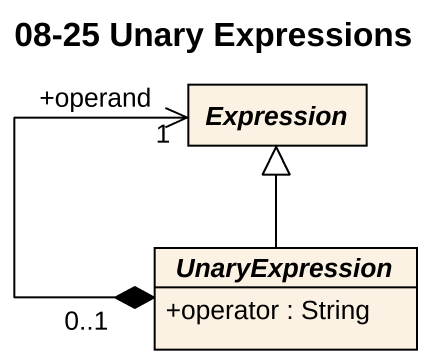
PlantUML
@startuml
title 08-25 Unary Expressions
hide circle
hide empty members
skinparam classAttributeIconSize 0
abstract class Expression
abstract class UnaryExpression {
  +operator : String
}
UnaryExpression "0..1" *-up-> "+operand\n1" Expression
UnaryExpression -up-|> Expression
@enduml
